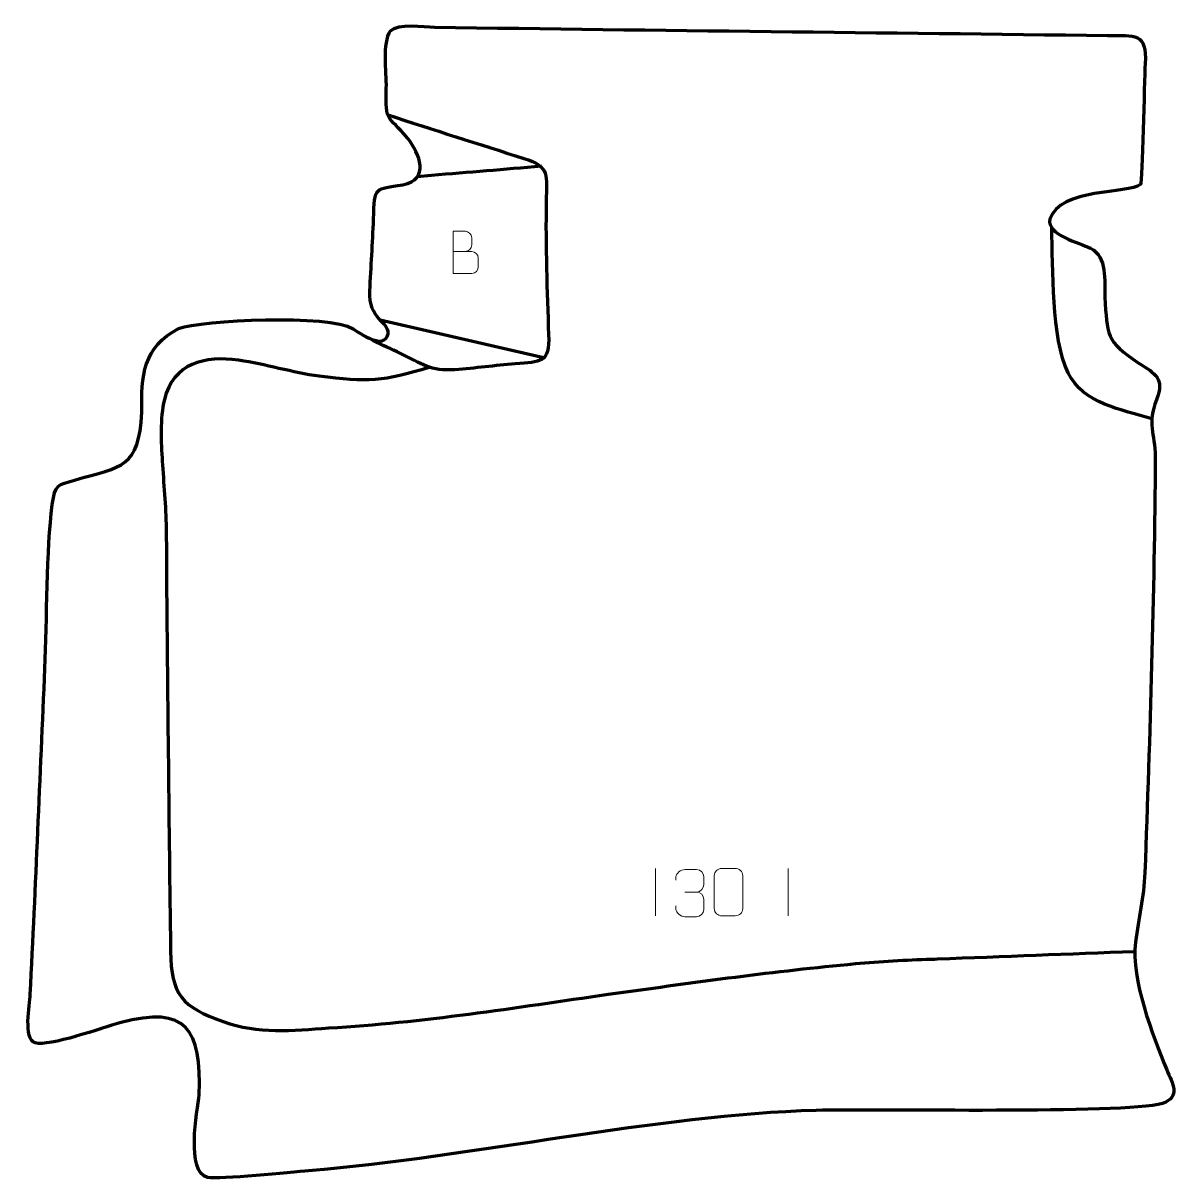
# Model space of a CAD drawing. Header units: millimetres. Extents: x -671 to -59, y 122 to 734.
import ezdxf

# ---------------------------------------------------------------- set-up
doc = ezdxf.new("R2010")
doc.units = ezdxf.units.MM
doc.header["$MEASUREMENT"] = 0
doc.layers.add('layer 2', color=7, linetype='Continuous')
doc.layers.add('layer 3', color=7, linetype='Continuous')

msp = doc.modelspace()

# ---------------------------------------------------------------- linework, layer by layer
at = {"layer": 'layer 2', "color": 142, "lineweight": 158}
for points, knots in [([(-478.1078, 685.2978), (-454.1339, 677.5741), (-430.1465, 669.898), (-406.1289, 662.3114), (-406.1289, 662.3114), (-392.168, 657.9029), (-394.1644, 653.2757), (-394.3648, 639.4672), (-394.3648, 639.4672), (-394.7023, 616.2069), (-393.9571, 592.2212), (-393.0523, 568.958), (-393.0523, 568.958), (-392.4621, 554.1144), (-397.0654, 554.8941), (-410.7433, 553.7189), (-410.7433, 553.7189), (-421.3793, 552.8051), (-431.8966, 551.3986), (-442.5774, 550.581), (-442.5774, 550.581), (-455.4525, 549.6329), (-460.2349, 553.909), (-471.343, 559.153), (-471.343, 559.153), (-476.233, 561.4614), (-481.1442, 563.7315), (-486.0437, 566.0205)], [0, 0, 0, 0, 0.125, 0.125, 0.125, 0.125, 0.25, 0.25, 0.25, 0.25, 0.375, 0.375, 0.375, 0.375, 0.5, 0.5, 0.5, 0.5, 0.625, 0.625, 0.625, 0.625, 0.75, 0.75, 0.75, 0.75, 1, 1, 1, 1]), ([(-396.837, 658.1389), (-416.857, 656.3833), (-435.0007, 655.0142), (-455.0207, 653.2586), (-455.0207, 653.2586), (-455.0207, 653.2586), (-462.5282, 652.6002), (-462.5282, 652.6002)], [0, 0, 0, 0, 0.33333333, 0.33333333, 0.33333333, 0.33333333, 1, 1, 1, 1]), ([(-74.0782, 524.7212), (-89.8911, 529.572), (-110.4735, 532.4584), (-118.4008, 549.0319), (-118.4008, 549.0319), (-127.2318, 567.4947), (-126.3664, 604.259), (-127.0671, 625.6686)], [0, 0, 0, 0, 0.33333333, 0.33333333, 0.33333333, 0.33333333, 1, 1, 1, 1]), ([(-455.9428, 551.9447), (-480.0697, 544.326), (-489.3173, 543.9101), (-514.2989, 547.1431), (-514.2989, 547.1431), (-528.6959, 549.0731), (-542.5357, 553.4921), (-556.9955, 555.6373), (-556.9955, 555.6373), (-574.8203, 558.1562), (-591.5618, 553.968), (-596.235, 534.8005), (-596.235, 534.8005), (-598.6521, 524.8865), (-598.0031, 512.2578), (-597.3496, 502.0937), (-597.3496, 502.0937), (-597.3496, 502.0937), (-597.2371, 500.3447), (-597.2371, 500.3447), (-597.2371, 500.3447), (-596.445, 488.2903), (-595.386, 476.5576), (-595.2155, 464.445), (-595.2155, 464.445), (-595.157, 456.0381), (-595.19, 447.6313), (-595.1335, 439.2238), (-595.1335, 439.2238), (-594.4693, 374.4019), (-593.8525, 309.58), (-592.9904, 244.7603), (-592.9904, 244.7603), (-592.9904, 244.7603), (-592.9704, 243.2646), (-592.9704, 243.2646), (-592.9704, 243.2646), (-592.655, 220.0605), (-586.8548, 213.7823), (-565.1894, 206.0244), (-565.1894, 206.0244), (-546.4498, 199.3142), (-528.6324, 201.3872), (-509.2956, 202.6864), (-509.2956, 202.6864), (-459.7454, 205.4537), (-410.5819, 213.5103), (-361.4908, 220.45), (-361.4908, 220.45), (-319.3392, 226.3744), (-277.272, 232.2573), (-234.8836, 236.2855), (-234.8836, 236.2855), (-234.8836, 236.2855), (-233.3871, 236.4268), (-233.3871, 236.4268), (-233.3871, 236.4268), (-220.0002, 237.6649), (-206.7158, 238.5613), (-193.2763, 238.9826), (-193.2763, 238.9826), (-191.3381, 239.0335), (-189.4045, 239.0932), (-187.4669, 239.1621), (-187.4669, 239.1621), (-152.6613, 240.494), (-117.8556, 241.826), (-83.05, 243.1579)], [0, 0, 0, 0, 0.05555556, 0.05555556, 0.05555556, 0.05555556, 0.11111111, 0.11111111, 0.11111111, 0.11111111, 0.16666667, 0.16666667, 0.16666667, 0.16666667, 0.22222222, 0.22222222, 0.22222222, 0.22222222, 0.27777778, 0.27777778, 0.27777778, 0.27777778, 0.33333333, 0.33333333, 0.33333333, 0.33333333, 0.38888889, 0.38888889, 0.38888889, 0.38888889, 0.44444444, 0.44444444, 0.44444444, 0.44444444, 0.5, 0.5, 0.5, 0.5, 0.55555556, 0.55555556, 0.55555556, 0.55555556, 0.61111111, 0.61111111, 0.61111111, 0.61111111, 0.66666667, 0.66666667, 0.66666667, 0.66666667, 0.72222222, 0.72222222, 0.72222222, 0.72222222, 0.77777778, 0.77777778, 0.77777778, 0.77777778, 0.83333333, 0.83333333, 0.83333333, 0.83333333, 0.88888889, 0.88888889, 0.88888889, 0.88888889, 1, 1, 1, 1])]:
    msp.add_open_spline(points, degree=3, knots=knots, dxfattribs=at)
msp.add_open_spline([(-394.8899, 556.7879), (-394.8899, 556.7879), (-482.1107, 576.8327), (-482.1107, 576.8327)], degree=3, dxfattribs=at)
at = {"layer": 'layer 3', "color": 242, "lineweight": 158}
msp.add_open_spline([(-453.3567, 731.7464), (-459.2344, 731.8423), (-472.5736, 733.7927), (-476.6356, 729.8233), (-476.6356, 729.8233), (-481.1677, 722.8697), (-478.5994, 708.3611), (-478.8837, 699.509), (-478.8837, 699.509), (-479.4503, 680.2857), (-478.2891, 686.1104), (-467.4731, 672.7594), (-467.4731, 672.7594), (-461.2075, 664.5896), (-455.7299, 651.3479), (-470.1385, 648.371), (-470.1385, 648.371), (-485.1461, 645.6224), (-484.9827, 648.2962), (-485.6257, 630.1405), (-485.6257, 630.1405), (-486.0901, 617.4355), (-487.0165, 604.9069), (-487.57, 592.2928), (-487.57, 592.2928), (-488.241, 577.0017), (-477.4768, 576.0618), (-477.9188, 569.6296), (-477.9188, 569.6296), (-479.7703, 560.6544), (-492.7775, 569.7802), (-496.4102, 572.2481), (-496.4102, 572.2481), (-508.7101, 579.9607), (-576.9264, 577.0717), (-588.6849, 572.37), (-588.6849, 572.37), (-607.2977, 562.8624), (-608.728, 546.9196), (-608.1294, 528.1921), (-608.1294, 528.1921), (-609.8957, 498.2677), (-618.0147, 499.8196), (-643.7597, 492.2241), (-643.7597, 492.2241), (-652.546, 489.6318), (-654.0535, 490.2296), (-655.4933, 479.2755), (-655.4933, 479.2755), (-658.6045, 455.6062), (-658.2853, 417.8188), (-659.3852, 392.7479), (-659.3852, 392.7479), (-661.9103, 335.3332), (-664.2018, 277.8912), (-667.1797, 220.4989), (-667.1797, 220.4989), (-667.4749, 214.8086), (-670.9, 196.9534), (-664.4662, 194.8144), (-664.4662, 194.8144), (-657.5227, 192.506), (-628.7055, 202.9022), (-619.7029, 205.3773), (-619.7029, 205.3773), (-584.0298, 214.7669), (-576.7539, 202.1541), (-577.7789, 167.3755), (-577.7789, 167.3755), (-578.877, 158.8627), (-585.0725, 126.0863), (-573.373, 123.6896), (-573.373, 123.6896), (-566.996, 122.3832), (-529.3168, 126.3317), (-519.9376, 127.1632), (-519.9376, 127.1632), (-431.9312, 134.4197), (-337.0036, 156.6606), (-251.529, 159.08), (-251.529, 159.08), (-219.6583, 159.9888), (-90.3982, 157.0973), (-68.4473, 162.6598), (-68.4473, 162.6598), (-58.7704, 166.5238), (-63.105, 173.1193), (-66.2604, 180.5792), (-66.2604, 180.5792), (-73.8794, 199.1375), (-85.0372, 228.0517), (-82.7519, 248.0382), (-82.7519, 248.0382), (-81.16, 261.0897), (-78.3083, 271.2562), (-77.7856, 284.8659), (-77.7856, 284.8659), (-75.1481, 357.7418), (-72.7186, 431.5516), (-72.3259, 504.4483), (-72.3259, 504.4483), (-72.5052, 517.4233), (-76.7508, 521.8383), (-71.5967, 534.7265), (-71.5967, 534.7265), (-67.4233, 546.2113), (-71.8839, 548.1911), (-81.364, 554.325), (-81.364, 554.325), (-98.5254, 565.6738), (-97.7022, 569.1657), (-98.9678, 589.0311), (-98.9678, 589.0311), (-99.0792, 597.3195), (-97.6644, 610.4864), (-106.5478, 614.8523), (-106.5478, 614.8523), (-112.2734, 617.6663), (-129.8986, 621.9237), (-128.0253, 630.1285), (-128.0253, 630.1285), (-122.7809, 646.6628), (-86.4629, 643.5574), (-80.1405, 648.5339), (-80.1405, 648.5339), (-78.9444, 650.434), (-78.238, 702.3029), (-77.6425, 712.4127), (-77.6425, 712.4127), (-76.6647, 729.0108), (-82.8525, 727.0524), (-97.5829, 727.2568), (-97.5829, 727.2568), (-216.1707, 728.9031), (-334.7601, 729.8151), (-453.3567, 731.7464)], degree=3, knots=[0, 0, 0, 0, 0.02857143, 0.02857143, 0.02857143, 0.02857143, 0.05714286, 0.05714286, 0.05714286, 0.05714286, 0.08571429, 0.08571429, 0.08571429, 0.08571429, 0.11428571, 0.11428571, 0.11428571, 0.11428571, 0.14285714, 0.14285714, 0.14285714, 0.14285714, 0.17142857, 0.17142857, 0.17142857, 0.17142857, 0.2, 0.2, 0.2, 0.2, 0.22857143, 0.22857143, 0.22857143, 0.22857143, 0.25714286, 0.25714286, 0.25714286, 0.25714286, 0.28571429, 0.28571429, 0.28571429, 0.28571429, 0.31428571, 0.31428571, 0.31428571, 0.31428571, 0.34285714, 0.34285714, 0.34285714, 0.34285714, 0.37142857, 0.37142857, 0.37142857, 0.37142857, 0.4, 0.4, 0.4, 0.4, 0.42857143, 0.42857143, 0.42857143, 0.42857143, 0.45714286, 0.45714286, 0.45714286, 0.45714286, 0.48571429, 0.48571429, 0.48571429, 0.48571429, 0.51428571, 0.51428571, 0.51428571, 0.51428571, 0.54285714, 0.54285714, 0.54285714, 0.54285714, 0.57142857, 0.57142857, 0.57142857, 0.57142857, 0.6, 0.6, 0.6, 0.6, 0.62857143, 0.62857143, 0.62857143, 0.62857143, 0.65714286, 0.65714286, 0.65714286, 0.65714286, 0.68571429, 0.68571429, 0.68571429, 0.68571429, 0.71428571, 0.71428571, 0.71428571, 0.71428571, 0.74285714, 0.74285714, 0.74285714, 0.74285714, 0.77142857, 0.77142857, 0.77142857, 0.77142857, 0.8, 0.8, 0.8, 0.8, 0.82857143, 0.82857143, 0.82857143, 0.82857143, 0.85714286, 0.85714286, 0.85714286, 0.85714286, 0.88571429, 0.88571429, 0.88571429, 0.88571429, 0.91428571, 0.91428571, 0.91428571, 0.91428571, 0.94285714, 0.94285714, 0.94285714, 0.94285714, 1, 1, 1, 1], dxfattribs=at)
at = {"layer": 'layer 3', "color": 250, "lineweight": 9}
for points, knots in [([(-443.496, 613.0919), (-440.237, 613.0923), (-436.9776, 613.0923), (-433.7179, 613.0919), (-433.7179, 613.0919), (-431.9486, 613.0764), (-430.2257, 611.5214), (-430.2257, 609.6856), (-430.2257, 609.6856), (-430.226, 608.6748), (-430.226, 605.9435), (-430.2257, 604.9324), (-430.2257, 604.9324), (-430.2098, 603.2683), (-431.5911, 601.4645), (-433.6705, 601.4797), (-433.6705, 601.4797), (-436.9305, 601.48), (-440.1902, 601.48), (-443.4495, 601.4797), (-443.4495, 601.4797), (-443.4495, 608.9301), (-443.4495, 616.3802), (-443.4495, 623.83), (-443.4495, 623.83), (-441.3234, 623.83), (-439.197, 623.83), (-437.0705, 623.83), (-437.0705, 623.83), (-435.565, 623.8458), (-433.687, 622.1346), (-433.6711, 620.3769), (-433.6711, 620.3769), (-433.6715, 618.5263), (-433.6715, 618.3956), (-433.6711, 616.5447), (-433.6711, 616.5447), (-433.6557, 614.6941), (-435.3166, 613.0764), (-437.117, 613.0919)], [0, 0, 0, 0, 0.09090909, 0.09090909, 0.09090909, 0.09090909, 0.18181818, 0.18181818, 0.18181818, 0.18181818, 0.27272727, 0.27272727, 0.27272727, 0.27272727, 0.36363636, 0.36363636, 0.36363636, 0.36363636, 0.45454545, 0.45454545, 0.45454545, 0.45454545, 0.54545455, 0.54545455, 0.54545455, 0.54545455, 0.63636364, 0.63636364, 0.63636364, 0.63636364, 0.72727273, 0.72727273, 0.72727273, 0.72727273, 0.81818182, 0.81818182, 0.81818182, 0.81818182, 1, 1, 1, 1]), ([(-325.7419, 280.7082), (-325.7419, 280.7082), (-325.7419, 282.5654), (-325.7419, 282.5654), (-325.7419, 282.5654), (-325.7562, 284.3073), (-323.0917, 286.4254), (-321.0326, 286.4027), (-321.0326, 286.4027), (-318.9685, 286.4027), (-316.9045, 286.4027), (-314.8408, 286.4027), (-314.8408, 286.4027), (-312.6463, 286.4115), (-311.048, 284.5647), (-311.0036, 282.6526), (-311.0036, 282.6526), (-311.004, 281.2175), (-311.004, 279.7824), (-311.0036, 278.3469), (-311.0036, 278.3469), (-311.0522, 276.6934), (-312.6548, 274.4634), (-314.8531, 274.4734), (-314.8531, 274.4734), (-312.6494, 274.4622), (-311.0414, 272.659), (-310.9874, 270.5995), (-310.9874, 270.5995), (-310.9878, 268.8148), (-310.9878, 267.0301), (-310.9874, 265.245), (-310.9874, 265.245), (-310.9773, 263.1836), (-313.0322, 261.4205), (-314.8531, 261.4286), (-314.8531, 261.4286), (-316.9184, 261.4289), (-318.9836, 261.4289), (-321.0492, 261.4286), (-321.0492, 261.4286), (-323.2178, 261.4401), (-325.7488, 263.8403), (-325.7674, 265.3021), (-325.7674, 265.3021), (-325.7674, 265.3021), (-325.7674, 267.2107), (-325.7674, 267.2107)], [0, 0, 0, 0, 0.07692308, 0.07692308, 0.07692308, 0.07692308, 0.15384615, 0.15384615, 0.15384615, 0.15384615, 0.23076923, 0.23076923, 0.23076923, 0.23076923, 0.30769231, 0.30769231, 0.30769231, 0.30769231, 0.38461538, 0.38461538, 0.38461538, 0.38461538, 0.46153846, 0.46153846, 0.46153846, 0.46153846, 0.53846154, 0.53846154, 0.53846154, 0.53846154, 0.61538462, 0.61538462, 0.61538462, 0.61538462, 0.69230769, 0.69230769, 0.69230769, 0.69230769, 0.76923077, 0.76923077, 0.76923077, 0.76923077, 0.84615385, 0.84615385, 0.84615385, 0.84615385, 1, 1, 1, 1]), ([(-301.5147, 286.9623), (-299.1486, 286.9623), (-296.7821, 286.9623), (-294.4156, 286.9623), (-294.4156, 286.9623), (-292.4351, 286.9979), (-290.4091, 285.5036), (-290.382, 283.0615), (-290.382, 283.0615), (-290.3824, 277.3041), (-290.3824, 271.5463), (-290.382, 265.7881), (-290.382, 265.7881), (-290.5241, 263.4605), (-292.2305, 261.9782), (-294.4156, 261.9674), (-294.4156, 261.9674), (-296.788, 261.9678), (-299.1604, 261.9678), (-301.5324, 261.9674), (-301.5324, 261.9674), (-303.4909, 261.8618), (-305.4973, 263.7497), (-305.4859, 265.7707), (-305.4859, 265.7707), (-305.4855, 271.5513), (-305.4855, 277.3316), (-305.4859, 283.1114), (-305.4859, 283.1114), (-305.4816, 285.2534), (-303.7045, 286.9759), (-301.5147, 286.9623)], [0, 0, 0, 0, 0.11111111, 0.11111111, 0.11111111, 0.11111111, 0.22222222, 0.22222222, 0.22222222, 0.22222222, 0.33333333, 0.33333333, 0.33333333, 0.33333333, 0.44444444, 0.44444444, 0.44444444, 0.44444444, 0.55555556, 0.55555556, 0.55555556, 0.55555556, 0.66666667, 0.66666667, 0.66666667, 0.66666667, 0.77777778, 0.77777778, 0.77777778, 0.77777778, 1, 1, 1, 1])]:
    msp.add_open_spline(points, degree=3, knots=knots, dxfattribs=at)
for points in [[(-336.4856, 286.9282), (-336.4856, 286.9282), (-336.4856, 261.9541), (-336.4856, 261.9541)], [(-266.4856, 286.9282), (-266.4856, 286.9282), (-266.4856, 261.9541), (-266.4856, 261.9541)], [(-321.0322, 274.463), (-321.0322, 274.463), (-314.8358, 274.463), (-314.8358, 274.463)]]:
    msp.add_open_spline(points, degree=3, dxfattribs=at)

doc.saveas('drawing.dxf')
